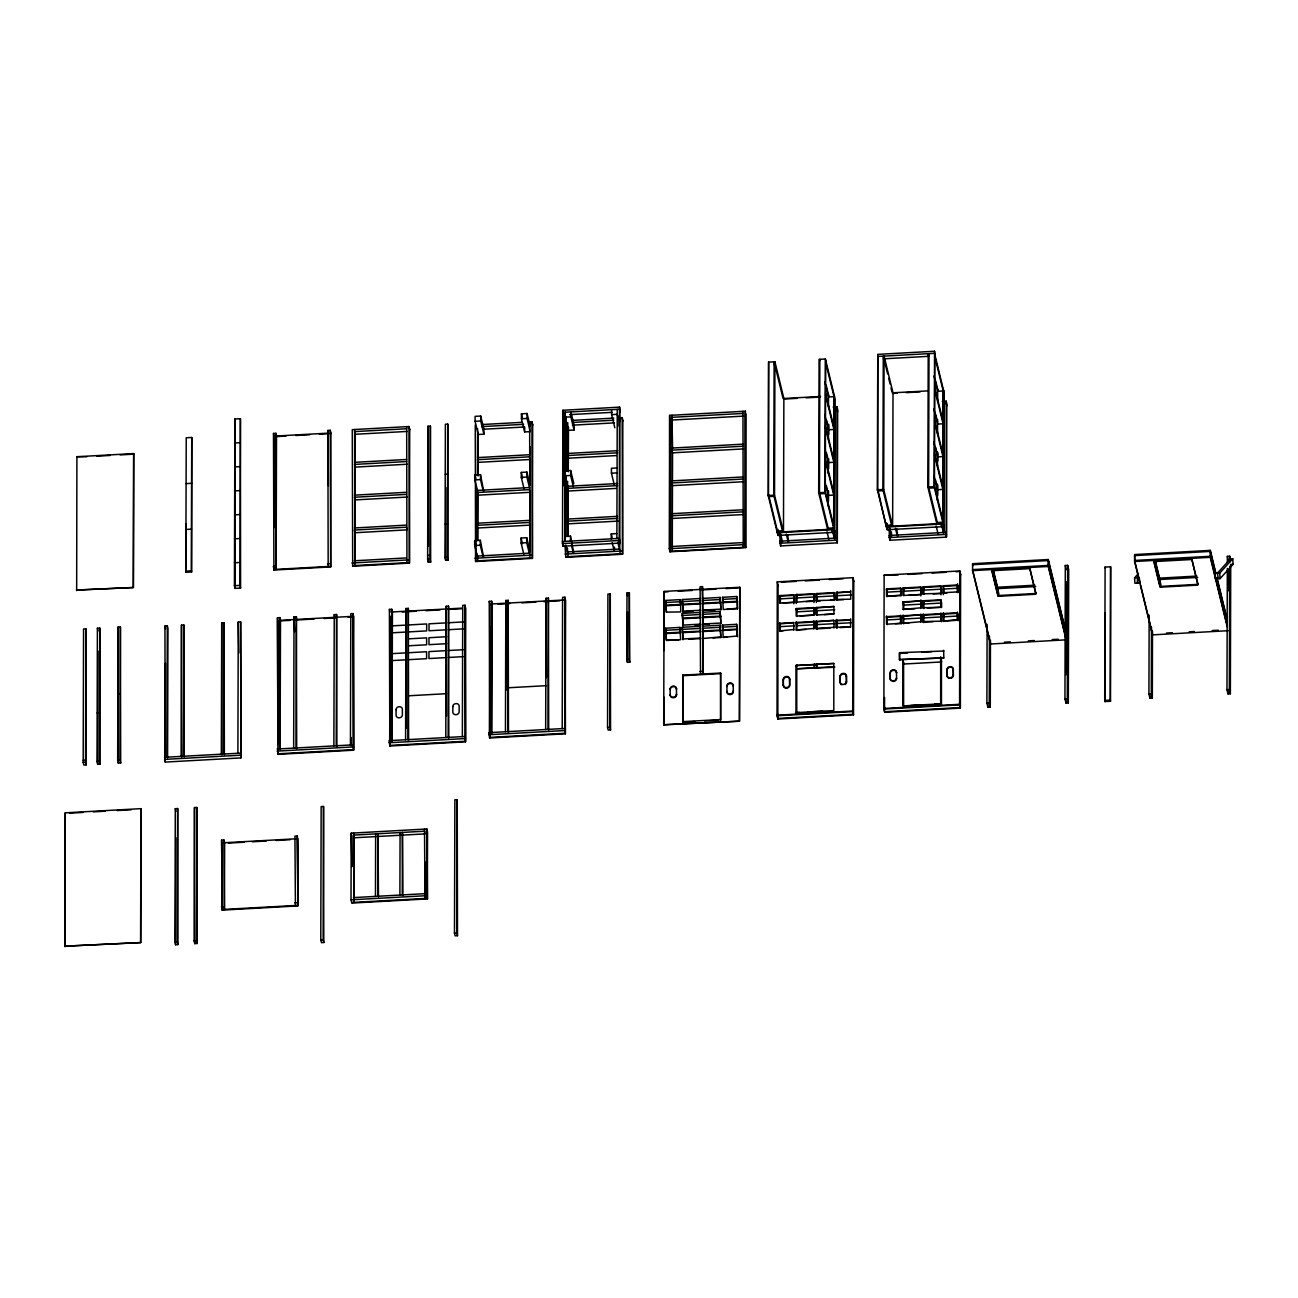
<?xml version="1.0" encoding="UTF-8"?>
<svg xmlns="http://www.w3.org/2000/svg" width="1298" height="1298" viewBox="0 0 1298 1298"><rect width="100%" height="100%" fill="white"/><g stroke="black" fill="none" stroke-linecap="round" stroke-linejoin="round"><path stroke-width="1.5" d="M64.9 946.177L65.273 812.824L140.963 808.654L140.736 942.575L64.9 946.177L140.736 942.575M65.046 946.745L65.273 812.824M76.663 590.639L76.906 456.718L133.678 453.586L133.434 587.507L76.533 590.055L133.434 587.507M83.186 762.348L83.559 628.995L85.928 628.865L86.203 764.895L83.835 765.025L83.186 762.348L85.538 762.218L86.203 764.895M85.538 762.218L85.928 628.865M97.025 761.585L97.399 628.232L99.768 628.102L100.043 764.133L97.675 764.262L97.025 761.585L99.394 761.455L100.043 764.133M97.675 764.262L97.999 651.125M99.394 761.455L99.768 628.102M117.664 760.45L118.053 627.096L120.422 626.966L120.682 762.997L118.313 763.127L117.664 760.45L120.033 760.32L120.682 762.997M118.313 763.127L118.053 627.096M120.033 760.32L120.422 626.966M133.288 586.939L133.678 453.586M140.59 942.007L140.963 808.654M237.891 753.278L238.264 622.002L240.633 621.872L240.909 757.902L165.219 762.072L164.943 626.042L167.312 625.912L167.961 628.589L167.588 757.837M165.219 762.072L165.495 663.051M166.939 757.172L167.312 625.912M174.922 942.04L175.295 808.703L177.664 808.557L177.94 944.587L175.571 944.717L174.922 942.04L177.291 941.91L177.94 944.587M175.571 944.717L175.879 837.632M177.291 941.91L177.664 808.557M181.12 756.393L181.493 625.133L183.862 625.003L184.154 756.929M181.785 757.059L181.493 625.133M183.489 756.263L183.862 625.003M185.841 571.12L186.231 437.783L191.747 437.475L191.65 571.964L186.133 572.272L185.841 571.12L191.358 570.828L191.65 571.964M186.133 572.272L186.263 523.792M191.358 570.828L191.747 437.475M194.116 940.936L194.489 807.583L196.858 807.453L197.134 943.484L194.765 943.614L194.116 940.936L196.485 940.807L197.134 943.484M194.765 943.614L194.489 807.583M196.485 940.807L196.858 807.453M221.341 754.187L221.715 622.926L224.083 622.797L224.359 754.706M295.409 905.485L294.938 836.139L297.307 836.009L297.907 905.939L222.218 910.109L221.617 840.179L223.986 840.049L224.635 842.726L224.44 909.395L223.986 840.049M221.99 754.836L221.715 622.926M222.266 842.856L222.072 909.525L297.761 905.355L297.956 838.686L224.262 842.743M222.218 910.109L221.617 840.179M223.694 754.057L224.083 622.797M234.419 585.706L234.889 419.011L240.422 418.702L240.584 588.075L235.068 588.367L234.419 585.706L239.935 585.398L240.584 588.075M235.068 588.367L234.889 419.011M238.832 652.959L238.264 622.002M239.935 585.398L240.422 418.702M240.909 757.902L240.633 621.872M330.909 432.997L330.682 566.918L273.91 570.049L273.489 433.451L275.857 433.321L276.506 435.998L276.133 569.351L275.857 433.321M273.91 570.049L273.927 566.009M274.024 527.621L274.154 436.128M350.428 744.987L350.801 613.727L353.17 613.597L353.575 750.195L277.886 754.365L277.48 617.767L279.849 617.637L280.498 620.314L280.125 749.563M277.756 751.704L277.756 753.797L353.445 749.627L353.819 616.274M277.772 743.689L278.129 620.444M277.886 754.365L277.902 750.325M277.918 742.245L277.48 617.767M279.476 748.897L279.849 617.637M293.656 748.119L294.029 616.858L296.398 616.728L296.69 748.638M294.646 631.639L294.029 616.858M296.025 747.989L296.398 616.728M297.907 905.939L297.307 836.009M320.784 939.963L321.158 806.61L323.526 806.48L323.802 942.51L321.433 942.64L320.784 939.963L323.153 939.833L323.802 942.51M323.153 939.833L323.526 806.48M328.167 566.48L327.891 430.449L330.26 430.319L331.055 433.581M328.394 485.663L327.891 430.449M330.682 566.918L330.26 430.319M333.878 745.912L334.251 614.635L336.604 614.506L336.896 746.431M336.231 745.782L336.604 614.506M351.093 745.652L351.109 737.572M351.012 899.822L351.206 833.154L426.896 828.984L427.496 898.914L351.807 903.084L351.012 899.822L426.701 895.669L427.496 898.914M409.697 429.2L409.454 563.121L352.683 566.253L352.277 429.654L409.032 426.523L409.827 429.784M351.774 866.139L351.855 835.831M351.904 866.707L351.206 833.154M353.575 750.195L353.17 613.597M354.63 429.524L354.906 565.555M353.575 833.024L354.029 902.37M354.046 898.33L354.224 835.701M354.922 561.515L355.1 498.87M355.117 494.83L355.295 432.202M375.463 896.399L375.641 833.9M377.832 896.269L378.01 833.754L378.481 896.934M462.348 736.631L462.737 605.371L465.09 605.241L465.511 741.839L389.822 746.009L389.4 609.411L391.769 609.281L392.418 611.958L392.061 741.207M390.049 616.128L389.676 745.425L465.365 741.272L465.755 607.918M389.822 746.009L390.049 665.193M391.396 740.541L391.769 609.281M399.898 895.052L400.076 832.553M402.266 894.922L402.445 832.424L402.932 895.588M405.593 739.763L405.966 608.502L408.335 608.373L408.61 740.282M406.68 426.653L406.939 562.683M406.274 728.308L405.966 608.502M407.961 739.633L408.335 608.373M409.454 563.121L409.032 426.523M424.527 829.114L424.981 898.459M424.998 894.419L425.095 862.099M426.701 895.669L426.896 828.984M427.642 559.6L428.032 426.247L430.401 426.117L430.66 562.148L428.308 562.277L427.642 559.6L430.011 559.47L430.66 562.148M427.545 831.661L427.35 898.33L351.661 902.499M428.308 562.277L428.308 558.237M428.34 546.117L428.032 426.247M430.011 559.47L430.401 426.117M445.003 557.588L445.376 424.235L447.745 424.105L448.021 560.136L445.652 560.265L445.003 557.588L447.372 557.459L448.021 560.136M445.652 560.265L445.863 487.529M445.798 737.556L446.171 606.28L448.54 606.15L448.816 738.075M446.512 715.993L446.171 606.28M447.372 557.459L447.745 424.105M448.167 737.41L448.54 606.15M454.478 933.148L454.868 799.795L457.237 799.665L457.496 935.696L455.127 935.826L454.478 933.148L456.847 933.019L457.496 935.696M456.847 933.019L457.237 799.665M465.511 741.839L465.09 605.241M477.421 556.842L474.679 545.533L474.695 540.585L480.309 540.276L483.505 556.761M477.615 491.212L474.857 479.903L474.873 474.954L480.487 474.646L483.7 491.131M532.667 424.462L532.423 558.383L475.652 561.515L475.246 424.917M475.084 421.298L475.1 416.35L480.714 416.041L483.927 429.232L483.911 434.181L478.297 434.489L475.084 421.298L480.698 420.99L483.911 434.181M475.652 561.515L475.717 490.222M477.242 554.084L477.875 560.801M477.275 539.952L477.421 489.427M477.469 475.295L477.599 428.827M477.94 540.601L477.972 528.481M477.989 524.441L478.07 494.132M478.118 475.944L478.248 433.516M483.051 556.534L480.292 545.225L480.309 540.276M483.229 490.887L480.471 479.595L480.487 474.646M480.698 420.99L480.714 416.041M562.212 728.616L562.586 597.356L564.955 597.226L565.36 733.824L489.671 737.978L489.265 601.38L491.634 601.25L492.283 603.927L491.91 733.175M489.914 604.057L489.541 737.41L565.23 733.24L565.604 599.887M489.671 737.978L489.995 626.853M491.261 732.526L491.634 601.25M505.441 731.748L505.831 600.471L508.183 600.341L508.475 732.267M506.236 689.984L505.831 600.471M507.81 731.618L508.183 600.341M523.84 554.278L521.098 542.986L521.098 538.037L526.728 537.729L529.941 550.904M524.035 488.648L521.277 477.339L521.293 472.407L526.907 472.083L530.119 485.274M527.085 413.494L527.069 418.443L530.282 431.617L524.668 431.926L521.439 418.751L521.455 413.802L527.085 413.494L530.298 426.669M524.668 431.926L524.668 426.977M529.47 553.97L526.712 542.678L526.728 537.729M529.649 488.34L526.891 477.031L526.907 472.083M532.797 425.03L532.018 421.785L529.649 421.915L529.925 557.945M529.941 551.877L530.006 525.609M530.022 521.569L530.103 491.261M530.119 485.209L530.201 458.94M530.217 454.9L530.233 446.82M532.423 558.383L532.018 421.785M545.663 729.525L546.036 598.264L548.405 598.135L548.681 730.044M546.474 677.67L546.036 598.264M548.032 729.395L548.405 598.135M562.472 543.602L562.894 410.265L619.617 407.134L619.876 543.099L563.105 546.231L562.472 543.602L619.227 540.487L619.876 543.099M563.105 546.231L562.472 541.526L619.243 538.394L619.876 541.023M563.348 485.663L562.894 410.265M565.36 733.824L564.955 597.226M622.829 420.325L622.586 554.246L565.814 557.361L565.052 546.036M565.279 465.219L565.409 422.791M565.555 537.096L565.733 475.133M565.75 471.499L565.912 416.528M567.404 547.934L568.037 556.664M567.437 535.798L567.599 481.25M567.632 471.158L567.761 422.661M568.102 536.463L568.248 487.967M568.281 471.807L568.475 427.042M570.455 541.088L570.471 536.139L564.857 536.447M573.391 486.75L570.633 475.457L570.649 470.509L565.036 470.817M570.86 416.853L570.877 411.904L574.089 425.079L574.073 430.027L568.459 430.352L565.247 417.161L570.86 416.853L574.073 430.027M573.667 552.624L570.471 536.139M607.545 727.399L607.918 594.062L610.287 593.932L610.547 729.947L608.194 730.076L607.545 727.399L609.898 727.269L610.547 729.947M609.898 727.269L610.287 593.932M611.261 538.848L611.277 533.9L616.891 533.575M614.197 484.511L611.439 473.202L611.455 468.254L617.069 467.945M614.83 427.788L611.618 414.614L611.618 409.665M614.473 550.368L614.489 547.075M616.875 538.524L617.248 409.357M617.832 426.101L617.864 416.009M619.227 540.487L619.617 407.134M619.454 541.023L620.087 553.792M619.795 421.818L619.811 417.778L622.18 417.648L622.959 420.893M622.586 554.246L622.18 417.648M626.788 659.676L626.983 593.008L629.335 592.878L629.806 662.223L627.437 662.353L626.788 659.676L629.157 659.546L629.806 662.223M627.437 662.353L627.583 611.845M629.157 659.546L629.335 592.878M663.716 724.771L664.089 591.417L739.779 587.264L739.536 721.185L663.716 724.771L739.536 721.185M663.846 725.355L663.927 697.058M664.057 650.59L664.089 591.417M678.87 639.8L666.458 640.482L665.696 628.216L679.876 627.421L680.655 639.703L666.312 639.914L665.696 628.216M666.393 612.137L665.777 600.422L679.957 599.644L680.606 602.321L680.72 611.926L666.393 612.137L665.777 600.422M669.265 548.73L669.638 415.376L745.328 411.206L745.685 547.61L669.995 551.78L669.265 548.73L744.938 544.56L745.685 547.61M670.287 418.053L669.914 551.407L745.604 547.237L745.977 413.884M669.995 551.78L669.638 415.376M672.575 697.691A3.18 2.758 -13.7 0 1 670.239 695.128L670.125 689.011A3.18 2.758 -13.7 0 1 673.273 686.058A3.18 2.758 -13.7 0 1 676.42 688.654L676.566 689.238A3.18 2.758 -13.7 0 0 673.419 686.626A3.18 2.758 -13.7 0 0 670.255 689.579L670.125 689.011M672.007 415.246L672.283 551.277M672.283 547.237L672.461 484.592M672.478 480.552L672.559 452.272M672.575 448.232L671.991 417.323L742.959 413.429M676.128 696.199A3.18 2.758 -13.7 0 0 676.55 694.787L676.42 688.654M666.474 633.538L680.671 632.759L679.876 627.421M666.555 605.76L680.752 604.982L679.957 599.644M682.245 627.291L683.008 639.573L682.245 627.291L699.979 626.317M682.294 613.402L683.056 625.685L682.294 613.402L700.028 612.429M692.954 611.244L683.089 611.796L682.326 599.514L700.06 598.54M694.722 721.558L682.78 722.223L682.764 675.122L720.617 673.029L720.617 720.147L720.617 673.029M683.089 611.796L682.326 599.514M682.78 722.223L682.764 675.122M700.514 674.133L700.093 586.728L702.461 586.599L703.013 625.587M702.997 629.627L702.867 674.003L702.461 586.599M712.975 637.918L720.861 637.496L720.098 625.214L702.348 626.188M720.13 611.326L720.893 623.592L720.13 611.326L702.396 612.299M720.163 597.437L720.942 609.703L720.163 597.437L702.429 598.41M720.861 637.496L720.098 625.214M737.426 629.627L723.246 630.422L722.451 627.161L722.451 625.084L736.647 624.306L737.41 636.572L736.647 624.306M737.491 608.794L737.507 601.85L723.327 602.629L722.532 597.307L736.729 596.512L737.491 608.794L726.848 609.379M726.766 637.172L723.229 637.367L722.451 625.084M731.731 694.154A3.18 2.758 -13.7 0 1 727.01 692.012L726.88 685.879A3.18 2.758 -13.7 0 1 730.044 682.926A3.18 2.758 -13.7 0 1 733.192 685.539L733.338 686.107A3.18 2.758 -13.7 0 0 730.19 683.494A3.18 2.758 -13.7 0 0 727.026 686.447L726.88 685.879M732.38 693.684A3.18 2.758 -13.7 0 0 733.321 691.656L733.192 685.539M737.507 601.85L736.729 596.512M739.406 720.601L739.779 587.264M742.959 411.336L743.235 547.367M744.938 544.56L745.328 411.206M827.637 529.406L818.681 492.721L819.07 359.368L825.382 359.027L835.117 398.957L834.728 532.31L777.956 535.441L768.221 495.495L768.611 362.142L774.922 361.801L783.862 398.486L783.473 531.839L774.533 495.155L774.922 361.801M774.403 365.079L774.403 362.986M777.275 581.845L777.031 715.766L852.721 711.596L852.964 577.675L777.275 581.845L778.2 585.658M777.956 535.441L777.973 529.373M853.76 580.92L853.516 714.841L777.827 719.011L778.07 585.09M783.181 630.714L779.644 630.909L779.66 622.667M779.595 595.604L780.39 598.849L794.587 598.07L793.792 594.825L779.595 595.604L779.725 603.116L793.905 602.337L783.262 602.921M833.121 407.069L837.032 406.858L837.664 409.47L837.291 542.824L780.585 545.939L779.952 535.133M780.293 631.412L780.309 625.344M780.374 603.132L780.39 597.08M780.585 545.939L780.617 533.77M783.278 684.987L783.294 679.422A3.18 2.758 -13.7 0 1 786.458 676.469A3.18 2.758 -13.7 0 1 789.606 679.081L789.736 685.198A3.18 2.758 -13.7 0 1 786.572 688.151A3.18 2.758 -13.7 0 1 783.424 685.555L783.278 684.987A3.18 2.758 -13.7 0 0 786.426 687.583A3.18 2.758 -13.7 0 0 789.59 684.63L789.606 679.081M783.424 685.555L783.294 679.422M788.567 541.769L787.659 534.695M793.824 630.114L793.711 622.602L779.514 623.381L780.309 626.626L794.506 625.847M793.776 601.769L793.792 594.825M793.905 603.716L793.922 595.393L779.741 596.171M794.571 602.353L794.587 598.313M795.95 665.533L795.966 712.634L833.803 710.558L833.803 663.456L795.95 665.533L833.803 663.456M806.058 629.449L796.193 629.984L796.226 621.758M796.112 608.584L796.907 611.829L814.641 610.855L813.862 607.61L796.112 608.584L796.242 616.096L813.976 615.122L800.185 615.885M796.274 603.586L796.161 594.695L813.895 593.721L814.008 602.596M796.761 713.868L796.761 664.836M796.858 630.504L796.875 622.423M796.891 616.355L796.907 609.752M796.94 602.223L796.956 594.143M813.96 620.752L813.927 629.011L813.814 621.499L796.08 622.472L796.875 625.717L814.609 624.744L813.814 621.499M813.83 614.554L813.862 607.61M806.123 601.672L814.008 601.234L813.895 593.721M813.976 615.122L813.992 608.178L796.258 609.151M814.495 663.765L814.479 667.805L813.83 665.128M830.103 628.118L816.296 628.881L816.182 621.369L833.916 620.395L816.312 621.937M816.199 614.425L816.215 607.48L833.965 606.49L816.361 608.048L816.345 614.992L834.079 614.019L824.23 614.554M820.32 600.893L816.377 601.104L816.264 593.592L833.997 592.602L834.792 595.863L817.059 596.837L816.264 593.592M816.296 628.881L816.328 620.622M816.377 602.467L816.393 594.159L834.143 593.186M816.864 663.635L816.848 667.675L816.199 664.998M816.961 629.335L816.977 623.283M816.994 615.22L817.01 611.18M817.042 601.104L817.059 597.064M834.728 532.31L824.993 492.38L825.382 359.027M825.658 360.163L825.268 493.516L819.752 493.824M828.205 505.993L828.238 491.845M828.286 473.673L828.335 459.524M828.4 439.324L828.432 425.176M828.481 406.988L828.513 394.868M828.497 501.077L828.53 490.969M828.595 468.756L828.627 458.648M828.692 434.408L828.724 424.3M834.046 394.56L833.657 527.913L828.14 528.221M834.322 395.712L834.079 529.633L777.307 532.764M834.046 627.908L833.916 620.395M833.933 613.451L833.965 606.49M830.185 600.341L834.127 600.13L833.997 592.602M834.29 538.248L834.663 409.065L837.032 408.935L837.664 411.547M834.776 600.147L834.792 596.106M834.939 538.848L834.955 530.768M836.431 619.552L836.399 627.778L836.285 620.266L850.612 620.055L836.431 620.833M836.48 600L836.366 592.472L850.563 591.693L836.512 593.056L836.48 600L843.586 599.611M837.291 542.824L837.032 406.858M837.064 628.281L837.08 620.201M837.145 600.017L837.161 591.937M840.293 683.137A3.18 2.758 -13.7 0 1 840.195 682.424L840.066 676.29A3.18 2.758 -13.7 0 1 843.229 673.354A3.18 2.758 -13.7 0 1 846.377 675.95L846.491 682.083A3.18 2.758 -13.7 0 1 846.069 683.494M840.195 682.424L840.066 676.29M846.491 682.083L846.377 675.95M839.952 627.583L850.596 626.999L850.628 618.773M850.709 590.493L850.677 599.222L836.35 599.416M883.175 490.66L877.659 490.952L877.756 356.463L934.528 353.332L944.263 393.278L943.889 526.615L887.118 529.746L877.383 489.817L877.773 354.37L934.544 351.255L935.177 355.977M883.549 359.384L883.565 357.307M883.695 489.46L884.068 356.106L893.008 392.807L892.635 526.144L883.695 489.46L877.383 489.817M884.133 575.128L883.889 709.049L959.579 704.879L959.822 570.958L884.133 575.128L898.216 574.933M884.587 697.529L884.538 711.726L960.228 707.556M886.469 523.029L886.469 527.069L943.224 523.938L943.614 390.601M886.518 615.966L886.502 624.192L900.698 623.413L895.377 623.705M886.599 589.454L900.796 588.675L900.763 595.62L886.583 596.415L886.453 588.886L900.65 588.108L901.445 591.353L887.248 592.131L886.453 588.886M887.118 529.746L887.134 523.678M887.151 624.695L887.183 618.643M887.232 596.415L887.264 590.363M942.267 401.374L946.193 401.163L946.826 403.775L946.453 537.129L889.73 540.26L889.098 529.438M889.73 540.26L889.763 528.075M890.282 678.838L890.168 672.705A3.18 2.758 -13.7 0 1 893.316 669.752A3.18 2.758 -13.7 0 1 896.464 672.364L896.61 672.932A3.18 2.758 -13.7 0 0 893.462 670.336A3.18 2.758 -13.7 0 0 890.298 673.289L890.282 678.838A3.18 2.758 -13.7 0 0 891.207 680.752M891.45 535.36L891.466 532.066M896.48 679.211A3.18 2.758 -13.7 0 0 896.594 678.497L896.464 672.364M897.729 536.074L896.821 529.016M943.646 650.233L943.808 657.956L899.465 659.611L899.498 652.667L943.824 651.012M899.66 660.374L899.498 652.667M900.552 622.829L900.569 615.885L886.388 616.664L887.167 619.925L901.364 619.13L900.569 615.885M900.763 595.62L900.65 588.108M900.698 623.413L900.715 615.187M901.347 623.916L901.364 617.848M901.429 595.636L901.445 591.596M902.954 659.481L902.824 705.917L940.661 703.841L940.661 656.739M908.973 622.959L903.051 623.283L903.084 615.057M914.928 608.73L903.1 609.379L902.97 601.866L920.72 600.893L903.116 602.434M920.866 595.879L920.753 587.004L903.019 587.978L903.132 595.49L920.882 594.516L909.054 595.165M903.619 705.252L903.603 662.158M903.716 623.786L903.733 617.718M903.749 609.654L903.781 603.586M903.797 595.506L903.814 589.454M920.817 614.035L920.801 622.294L920.671 614.781L902.937 615.755L903.733 619L921.466 618.026M920.866 599.903L920.834 608.405L920.72 600.893M920.736 593.949L920.753 587.004M933.019 621.628L923.17 622.164L923.04 614.652L940.774 613.678L941.569 616.923L923.835 617.897L923.04 614.652M940.969 600.357L923.219 601.331L923.202 608.275L923.089 600.763L940.823 599.79L941.618 603.035L923.868 604.008L923.089 600.763M941.001 586.469L923.267 587.442L923.235 594.387L923.121 586.874L940.855 585.901L941.65 589.146L923.916 590.119L923.121 586.874M923.17 622.164L923.186 613.905M923.819 622.634L923.835 615.82M923.868 608.502L923.884 601.931M923.9 594.387L923.916 588.043M936.783 523.727L927.843 487.026L928.216 353.689L928.865 356.317L883.922 358.8M929.011 353.64L928.638 486.993L937.578 523.678M943.889 526.615L934.154 486.685L934.544 351.255M934.803 354.484L934.43 487.837L928.914 488.129M937.351 500.298L937.399 484.138M937.448 465.95L937.497 451.818M937.545 433.629L937.594 419.481M937.643 401.309L937.675 389.173M937.659 495.382L937.675 485.29M937.756 461.05L937.773 452.953M940.92 612.964L940.904 621.19L923.024 621.596M927.145 608.064L940.936 607.302L940.823 599.79M940.985 594.792L940.855 585.901M941.456 705.122L941.456 660.065M941.553 621.693L941.569 615.641M941.602 607.561L941.618 603.521M941.634 593.429L941.65 589.389M943.192 388.881L942.819 522.218L937.286 522.526M943.468 390.017L943.094 523.37L886.323 526.501M955.685 620.379L943.273 621.061L943.289 612.834M943.338 594.662L943.224 585.771L957.421 584.976L958.216 588.237L944.019 589.016L943.224 585.771M943.451 532.553L943.824 403.386L946.177 403.256L946.826 405.868M943.922 621.564L943.938 615.512M944.003 593.3L944.019 589.26M944.1 531.142L944.117 527.102M946.453 537.129L946.193 401.163M949.39 678.27A3.18 2.758 -13.7 0 1 947.053 675.706L946.923 669.59A3.18 2.758 -13.7 0 1 950.087 666.637A3.18 2.758 -13.7 0 1 953.235 669.233L953.365 675.366A3.18 2.758 -13.7 0 1 951.012 678.173M947.053 675.706L946.923 669.59M953.365 675.366L953.235 669.233M957.486 612.056L957.453 620.282L957.34 612.77L943.143 613.548L943.938 616.793L958.135 616.015L957.34 612.77M957.567 583.776L957.535 592.505L957.421 584.976M958.119 620.785L958.135 614.733M958.2 592.521L958.216 586.453M960.374 708.124L959.449 704.311L883.76 708.481L884.684 712.294L960.374 708.124L960.617 574.203M1048.281 559.519L1048.249 566.463L1066.145 639.833L990.455 644.003L972.559 570.633L972.591 563.689L1048.281 559.519L1066.161 632.889M990.455 640.531L990.277 707.199L987.908 707.329L986.886 703.127L987.113 624.338M987.908 707.329L987.924 703.289M990.277 707.199L989.254 702.997L989.433 636.328M1029.606 568.654L991.769 570.731L998.016 596.334L1035.853 594.257L1029.622 567.615L1035.804 592.991M1035.674 592.456L1035.674 593.494L997.821 595.571L997.837 588.627L1035.69 586.55M1048.541 566.561L1048.557 561.71M1064.944 698.843L1065.317 565.49L1067.686 565.36L1068.708 569.562L1068.319 702.916L1065.966 703.045L1064.944 698.843L1067.297 698.713L1068.319 702.916M1065.966 703.045L1065.966 699.005M1066.047 674.749L1066.307 581.812M1067.297 698.713L1067.686 565.36M1104.712 700.433L1105.101 567.08L1110.617 566.772L1110.52 701.277L1104.987 701.585L1104.712 700.433L1110.228 700.125L1110.52 701.277M1104.987 701.585L1105.247 612.672M1110.228 700.125L1110.617 566.772M1228.184 630.698L1152.494 634.868L1134.598 561.499L1134.63 554.554L1210.32 550.384L1215.966 573.554M1152.494 631.396L1152.316 698.081L1149.947 698.21L1148.925 693.992L1149.152 615.203M1149.947 698.21L1149.963 694.17M1152.316 698.081L1151.294 693.862L1151.472 627.194M1191.645 559.519L1153.808 561.596L1160.055 587.199L1197.892 585.122L1191.661 558.481L1197.843 583.857M1197.713 583.321L1197.713 584.36L1159.86 586.436L1159.877 579.492L1197.73 577.415M1227.243 626.837L1210.288 557.329L1210.32 550.384M1210.58 557.426L1210.596 552.575M1218.27 578.145L1217.362 573.229L1230.374 558.886L1232.743 558.757L1233.1 564.273L1230.731 564.403L1230.358 693.781L1228.005 693.911L1226.967 689.709L1227.324 568.475M1227.34 562.407L1227.356 556.355L1229.725 556.225L1230.747 560.428M1228.005 693.911L1228.005 689.871M1228.297 590.866L1228.346 570.666M1230.358 693.781L1229.336 689.579L1229.693 566.317M1229.709 562.277L1229.725 556.225M565.522 535.993L565.717 475.441M565.733 471.401L565.912 416.901M1137.486 577.058L1137.308 583.175L1140.212 582.445L1134.939 583.305L1134.582 577.788L1138.476 573.489M1233.1 564.273L1220.088 578.616L1215.35 578.876L1214.993 573.359L1217.897 572.629M1214.993 573.359L1219.731 573.099L1232.743 558.757M783.067 398.535L820.612 396.458M892.229 392.84L927.81 390.893M783.57 399.086L797.264 398.34M806.074 397.853L820.076 397.074M892.716 393.391L897.21 393.148M906.426 392.645L920.12 391.882M569.562 414.63L612.202 412.342M521.439 418.751L527.069 418.443M611.618 414.614L617.231 414.305L618.611 419.952M481.607 424.56L521.634 422.353M276.101 436.014L328.962 433.11M406.663 428.746L354.63 431.601L355.279 434.278L407.312 431.423M276.247 436.599L286.031 436.047M295.814 435.511L309.524 434.765M319.308 434.213L329.092 433.678M571.769 420.422L613.808 418.102M481.607 426.636L523.629 424.332M573.765 422.385L613.792 420.195M234.824 442.975L240.341 442.667M484.268 429.2L524.295 427.01M572.418 425.176L614.457 422.872M672.656 420L743.608 416.106M86.836 456.75L76.906 456.718M96.62 456.198L110.33 455.452M120.114 454.917L133.824 454.154M234.76 466.939L240.276 466.631M354.549 462.348L406.582 459.476M406.566 461.553L354.532 464.424L355.198 467.102L407.231 464.23M477.518 457.594L529.552 454.738M567.68 453.456L617.718 450.698M671.91 448.07L742.862 444.159M617.702 452.791L567.68 455.533L568.329 458.21L616.355 455.566M742.862 446.236L671.91 450.146L672.559 452.824L743.511 448.913M186.101 483.619L191.617 483.31M445.246 474.241L447.599 474.111M234.695 490.904L240.211 490.595M474.857 479.903L480.471 479.595M521.277 477.339L526.891 477.031M567.778 487.058L565.019 475.766L570.633 475.457M611.439 473.202L617.053 472.894M354.451 495.155L406.485 492.299M406.485 494.376L354.451 497.248L355.1 499.908L407.134 497.053M477.421 490.417L529.454 487.545M567.583 486.279L617.621 483.521M671.812 480.877L742.781 476.966M617.621 485.598L567.583 488.356L568.232 491.033L616.258 488.389M742.764 479.059L671.812 482.97L672.461 485.63L743.413 481.736M234.63 514.852L240.146 514.56M768.221 495.495L774.533 495.155M818.681 492.721L824.993 492.38M927.843 487.026L934.154 486.685M774.03 496.339L768.513 496.647L768.611 362.142M185.971 529.454L191.487 529.146M354.354 527.978L406.388 525.106M445.1 524.246L447.453 524.116M477.323 523.224L529.357 520.368M567.486 519.086L617.524 516.328M671.715 513.7L742.683 509.789M234.549 538.816L240.065 538.508M617.524 518.421L567.486 521.179L568.135 523.84L618.173 521.098M742.683 511.866L671.715 515.777L672.364 518.454L743.332 514.543M474.679 545.533L480.292 545.225M521.098 542.986L526.712 542.678M776.885 531.044L782.402 530.736M891.564 525.041L886.047 525.349L877.675 488.875M777.178 532.18L833.933 529.065M234.484 562.78L240 562.472M427.659 555.43L430.027 555.301M354.257 560.785L406.29 557.929M273.115 566.804L275.484 566.674M327.518 563.803L329.887 563.673M351.888 563.008L408.659 559.876M477.242 556.047L529.276 553.175M567.404 551.91L619.438 549.038M671.634 546.507L742.586 542.613M273.764 569.481L330.536 566.35M474.857 558.254L531.628 555.138M352.537 565.685L409.308 562.553M565.019 554.116L621.791 551.001M779.92 543.262L836.642 540.146M889.081 537.583L945.788 534.452M475.522 560.931L532.277 557.816M565.685 556.793L622.44 553.662M1134.598 561.499L1210.288 557.329M908.178 574.381L922.115 573.619M932.078 573.067L946.015 572.304M955.977 571.753L959.968 571.542M972.559 570.633L1048.249 566.463M781.396 582.202L796.339 581.374M805.295 580.887L819.233 580.109M829.195 579.557L843.148 578.794M664.235 592.002L668.21 591.774M678.173 591.223L692.11 590.46M702.072 589.909L716.009 589.146M725.971 588.594L739.925 587.832M491.91 603.959L563.624 600M498.026 604.203L509.984 603.538M521.926 602.872L535.863 602.11M543.846 601.672L559.779 600.796M392.045 611.975L461.764 608.129M402.153 611.991L416.09 611.228M426.052 610.677L439.99 609.914M449.952 609.362L461.91 608.713M280.125 620.33L351.823 616.388M280.271 620.898L290.217 620.363M296.204 620.022L314.116 619.032M324.078 618.497L336.036 617.832M347.978 617.183L351.969 616.956M903.148 588.546L920.899 587.572M943.37 586.339L957.551 585.56M665.76 602.515L679.957 601.737M682.326 601.607L700.06 600.617M720.163 599.514L702.429 600.487L703.224 603.732L720.958 602.759M722.532 599.384L736.729 598.605M796.291 595.263L814.041 594.289M1134.582 577.788L1139.303 577.529L1139.676 583.045M921.548 590.249L903.814 591.223L903.019 587.978M666.409 605.192L680.606 604.397M682.975 604.268L700.709 603.294M703.078 603.164L720.812 602.191M723.181 602.061L737.378 601.282M814.69 596.966L796.94 597.94L796.161 594.695M851.342 594.938L837.161 595.733L836.366 592.472M1158.741 578.178L1196.87 576.069M996.702 587.296L1034.831 585.203M683.105 604.852L700.855 603.878M900.634 595.052L886.583 596.415M923.105 593.819L940.985 593.413L933.1 593.851M957.405 591.92L943.208 592.715L946.891 593.089M813.878 600.666L796.274 602.207M816.247 600.536L834.127 600.13M392.385 625.847L406.582 625.068M408.935 624.938L426.685 623.949L426.669 630.893L408.919 631.883M446.788 622.845L429.054 623.819L429.021 630.763L446.772 629.79M449.157 622.716L463.337 621.937M682.959 611.212L700.693 610.238M720.796 609.135L703.062 610.109L715.02 610.028M737.361 608.227L723.294 609.573L722.532 597.307M682.277 615.495L700.028 614.506M720.13 613.402L702.38 614.376L703.175 617.637L720.909 616.647M392.369 632.791L406.55 632.012M449.124 629.66L463.321 628.881M921.515 604.138L903.765 605.111L902.97 601.866M682.926 618.173L700.677 617.183M703.045 617.053L720.779 616.079M834.744 609.752L817.01 610.725L816.215 607.48M683.072 618.74L700.806 617.767M920.704 607.837L903.1 609.379M923.056 607.707L940.936 607.302M408.902 638.827L426.636 637.853L426.62 644.798L408.886 645.771M446.739 636.734L429.005 637.724L428.989 644.668L446.723 643.678M682.91 625.117L700.66 624.127M720.763 623.024L703.013 623.997L709.065 624.257M694.884 625.036L700.79 624.711M886.518 617.248L900.715 616.469M903.084 616.339L920.671 614.781M923.186 615.22L940.92 614.246M943.289 614.116L957.486 613.337M665.679 630.293L679.876 629.514M682.245 629.384L699.979 628.41M720.082 627.291L702.348 628.281L703.143 631.526L720.877 630.552M722.451 627.161L736.647 626.382M779.66 623.965L793.711 622.602M796.209 623.04L813.96 622.067M666.328 632.97L680.525 632.191M682.894 632.061L700.628 631.071M702.997 630.942L720.731 629.968M723.1 629.838L737.296 629.059M834.711 623.64L816.977 624.614L816.182 621.369M851.261 622.732L837.08 623.511L836.285 620.266M683.04 632.629L700.774 631.655M920.655 621.726L903.051 623.283M957.324 619.714L943.273 621.061M793.695 629.546L779.644 630.909M813.797 628.443L796.193 629.984M816.166 628.313L833.9 627.34M836.269 627.21L850.596 626.999M392.304 653.624L406.501 652.845M408.87 652.716L426.604 651.742L426.588 658.686L408.838 659.66M446.707 650.623L428.973 651.612L428.94 658.557L446.69 657.567M449.076 650.493L463.256 649.714M682.878 639.005L700.612 638.016M720.715 636.912L703.11 638.47M737.28 636.004L723.229 637.367M688.93 639.249L700.758 638.6M392.288 660.568L406.485 659.79M449.059 657.437L463.24 656.658M1166.431 633.067L1172.418 632.726M1189.163 631.818L1194.322 631.526M1212.251 630.536L1218.222 630.211M1004.392 642.202L1010.379 641.861M1028.308 640.871L1034.279 640.547M1052.207 639.557L1058.178 639.233M117.858 693.781L120.227 693.651M899.676 653.429L907.708 652.991M921.758 652.229L931.786 651.661M899.465 659.611L943.808 657.956M699.865 671.472L702.218 671.326M834.582 666.701L796.745 668.778L834.728 667.269M682.91 675.69L720.747 673.613M508.605 687.745L546.442 685.669M97.155 712.975L99.524 712.845M408.74 695.777L446.577 693.684M884.49 706.939L884.555 709.649M910.79 705.479L925.717 704.668M934.69 704.165L941.261 703.808M777.632 713.657L777.697 716.35M795.544 712.667L799.422 712.456M807.908 711.985L822.737 711.158M1148.925 693.992L1151.294 693.862M1226.967 689.709L1229.336 689.579M986.886 703.127L989.254 702.997M682.634 721.656L720.487 719.563M704.684 721.023L718.621 720.244M777.68 718.443L853.37 714.273M488.892 734.733L564.581 730.563M389.027 742.764L464.716 738.594M277.107 749.027L352.796 744.857L353.445 747.534M83.186 760.271L85.554 760.141M277.091 751.12L352.78 746.95M164.57 759.395L240.244 755.225M69.411 813.181L83.348 812.418M93.31 811.867L105.252 811.201M117.209 810.552L131.147 809.774M228.383 843.1L244.316 842.224M252.283 841.785L266.236 841.023M276.182 840.471L290.135 839.692M353.381 897.616L424.349 893.705M221.423 906.848L223.791 906.718M294.743 902.824L297.112 902.694M565.198 417.161L565.896 419.838M565.019 475.766L565.733 478.443M1227.356 556.355L1228.379 560.558M1216.907 577.415L1227.259 619.892M1215.35 572.094L1210.304 551.423L1134.614 555.593L1134.89 561.596L1134.614 560.46L1210.304 556.29L1227.227 625.766M1216.778 577.951L1227.243 620.898M1155.269 560.558L1160.071 580.255M1155.252 561.547L1160.964 584.976M1153.808 560.558L1160.055 586.161M1135.361 563.559L1139.644 581.115M1140.601 585.025L1152.494 633.83M1105.101 567.08L1105.377 568.232M1065.317 565.49L1066.339 569.692M1066.161 633.927L1048.265 560.558L972.575 564.727L972.867 565.879M1065.187 634.884L1048.265 565.425L972.575 569.595L972.851 570.731M993.23 569.692L998.032 589.389M993.213 570.682L998.925 594.111M991.769 569.692L998.016 595.295M934.803 356.561L943.192 390.958L937.675 391.266L933.943 375.982M943.078 400.352L944.003 404.116M943.062 405.301L943.987 409.065M935.647 380.866L937.951 390.325M934.722 387.291L943.094 421.688M934.706 389.384L943.094 423.781L937.578 424.073L933.846 408.789M935.712 414.354L937.578 421.996M973.322 572.694L990.455 642.964M934.625 420.114L943.013 454.511M934.609 422.191L942.997 456.588L937.481 456.896L933.749 441.612M942.883 465.982L943.808 469.746M942.883 470.931L943.792 474.695M935.631 447.177L937.481 454.819M934.528 452.937L942.916 487.318M934.528 455.014L942.9 489.411L937.383 489.719L934.122 476.334M959.822 570.958L960.747 574.787M935.534 479.984L937.399 487.626M934.43 485.744L942.819 520.141M946.453 535.052L945.804 532.375L889.081 535.49L889.747 538.167M943.175 526.469L944.1 530.233M941.796 525.755L943.63 533.3M940.872 524.067L941.521 526.745M936.166 526.063L938.016 533.608M887.621 373.921L883.289 356.155L882.9 489.508L891.84 526.193M888.692 378.318L890.087 384.062M891.012 387.875L891.953 391.704M959.595 702.802L960.244 705.479M940.661 658.118L941.585 661.948L903.749 664.024L902.808 660.211M895.425 528.318L897.259 535.847M889.811 528.627L891.645 536.155M888.838 526.939L889.487 529.616M825.642 362.256L834.03 396.653L828.513 396.945L824.782 381.661M833.916 406.031L834.841 409.795M833.916 410.979L834.825 414.743M820.141 360.471L819.849 359.335L819.476 492.672L828.416 529.357M826.193 385.311L828.805 396.02M896.594 678.497L896.447 677.913A3.18 2.758 -13.7 0 1 893.284 680.866A3.18 2.758 -13.7 0 1 890.152 678.27M825.56 392.986L833.949 427.383M825.56 395.063L833.933 429.46L828.416 429.768L824.701 414.484M826.566 420.049L828.432 427.691M825.463 425.809L833.851 460.206M825.463 427.886L833.851 462.283L828.319 462.591L825.057 449.205M826.469 452.856L828.335 460.498M825.366 458.616L833.754 493.013M825.366 460.709L833.754 495.09L828.238 495.398L824.976 482.029M852.964 577.675L853.889 581.504M826.372 485.679L828.238 493.321M825.285 491.439L833.657 525.836M837.291 540.731L836.642 538.053L779.936 541.185L780.585 543.862M834.03 532.148L834.939 535.912M832.635 531.45L834.468 538.978M831.71 529.762L832.359 532.44M827.021 531.758L828.854 539.287M782.791 397.383L774.127 361.85L773.738 495.187L782.694 531.888M852.721 709.519L853.37 712.196M853.516 714.841L852.575 711.028L776.885 715.198L777.827 719.011M786.264 533.997L788.113 541.542M780.65 534.305L782.483 541.85M779.676 532.634L780.325 535.311M768.513 494.554L776.902 528.951M733.321 691.656L733.175 691.088A3.18 2.758 -13.7 0 1 730.011 694.041A3.18 2.758 -13.7 0 1 726.864 691.445L727.01 692.012M620.266 411.888L619.6 409.227L562.894 412.342L563.543 415.019M676.55 694.787L676.404 694.219A3.18 2.758 -13.7 0 1 673.24 697.172A3.18 2.758 -13.7 0 1 670.109 694.56L670.239 695.128M618.724 541.12L619.649 544.884M617.783 542.304L619.633 549.833M626.983 593.008L627.632 595.685M611.277 533.9L612.185 537.664M612.169 542.613L614.003 550.141M570.649 470.509L573.862 483.683M571.38 544.852L573.213 552.38M565.75 545.16L567.583 552.705M529.649 421.915L530.298 424.592M521.455 413.802L522.38 417.567M521.293 472.407L522.672 478.053M521.098 538.037L522.477 543.684M565.23 731.163L564.581 728.486L488.892 732.656L489.541 735.333M474.873 474.954L475.798 478.719M474.695 540.585L475.603 544.349M489.265 601.38L490.06 604.641M465.365 739.179L464.716 736.501L389.027 740.671L389.676 743.348M389.4 609.411L390.065 612.088M334.251 614.635L334.9 617.313M273.489 433.451L274.284 436.696M240.909 755.825L240.26 753.148L164.57 757.302L165.219 759.979M164.943 626.042L165.592 628.719M175.295 808.703L175.944 811.364M97.399 628.232L98.048 630.909M1219.731 573.099L1220.088 578.616M896.172 679.909A3.18 2.758 -13.7 0 1 892.618 681.401M953.219 674.798A3.18 2.758 -13.7 0 1 950.055 677.751A3.18 2.758 -13.7 0 1 946.907 675.138M947.069 670.157A3.18 2.758 -13.7 0 1 950.233 667.204A3.18 2.758 -13.7 0 1 953.381 669.817M783.44 679.99A3.18 2.758 -13.7 0 1 786.604 677.037A3.18 2.758 -13.7 0 1 789.752 679.649M846.361 681.515A3.18 2.758 -13.7 0 1 843.197 684.452A3.18 2.758 -13.7 0 1 840.049 681.856M840.212 676.875A3.18 2.758 -13.7 0 1 843.375 673.922A3.18 2.758 -13.7 0 1 846.507 676.518M845.566 684.095A3.18 2.758 -13.7 0 1 844.917 684.565M841.753 684.744A3.18 2.758 -13.7 0 1 840.617 683.786M675.625 696.799A3.18 2.758 -13.7 0 1 673.386 697.74M396.085 709.665L396.068 715.214A3.18 2.758 -13.7 0 0 399.216 717.826A3.18 2.758 -13.7 0 0 402.38 714.874L402.396 709.325A3.18 2.758 -13.7 0 0 399.249 706.712A3.18 2.758 -13.7 0 0 396.085 709.665M452.856 706.534L452.84 712.099A3.18 2.758 -13.7 0 0 455.987 714.695A3.18 2.758 -13.7 0 0 459.151 711.742L459.168 706.193A3.18 2.758 -13.7 0 0 456.02 703.581A3.18 2.758 -13.7 0 0 452.856 706.534M565.263 412.212L564.841 541.396L565.263 412.212M529.552 456.815L477.518 459.687L478.167 462.348L530.201 459.492L529.552 456.815M529.454 489.638L477.421 492.494L478.07 495.171L530.103 492.299L529.454 489.638M406.388 527.199L354.354 530.055L355.003 532.732L407.037 529.86L406.388 527.199M529.357 522.445L477.323 525.317L477.972 527.994L530.006 525.122L529.357 522.445M424.527 831.207L353.559 835.101L354.208 837.778L425.176 833.884L424.527 831.207"/></g></svg>
